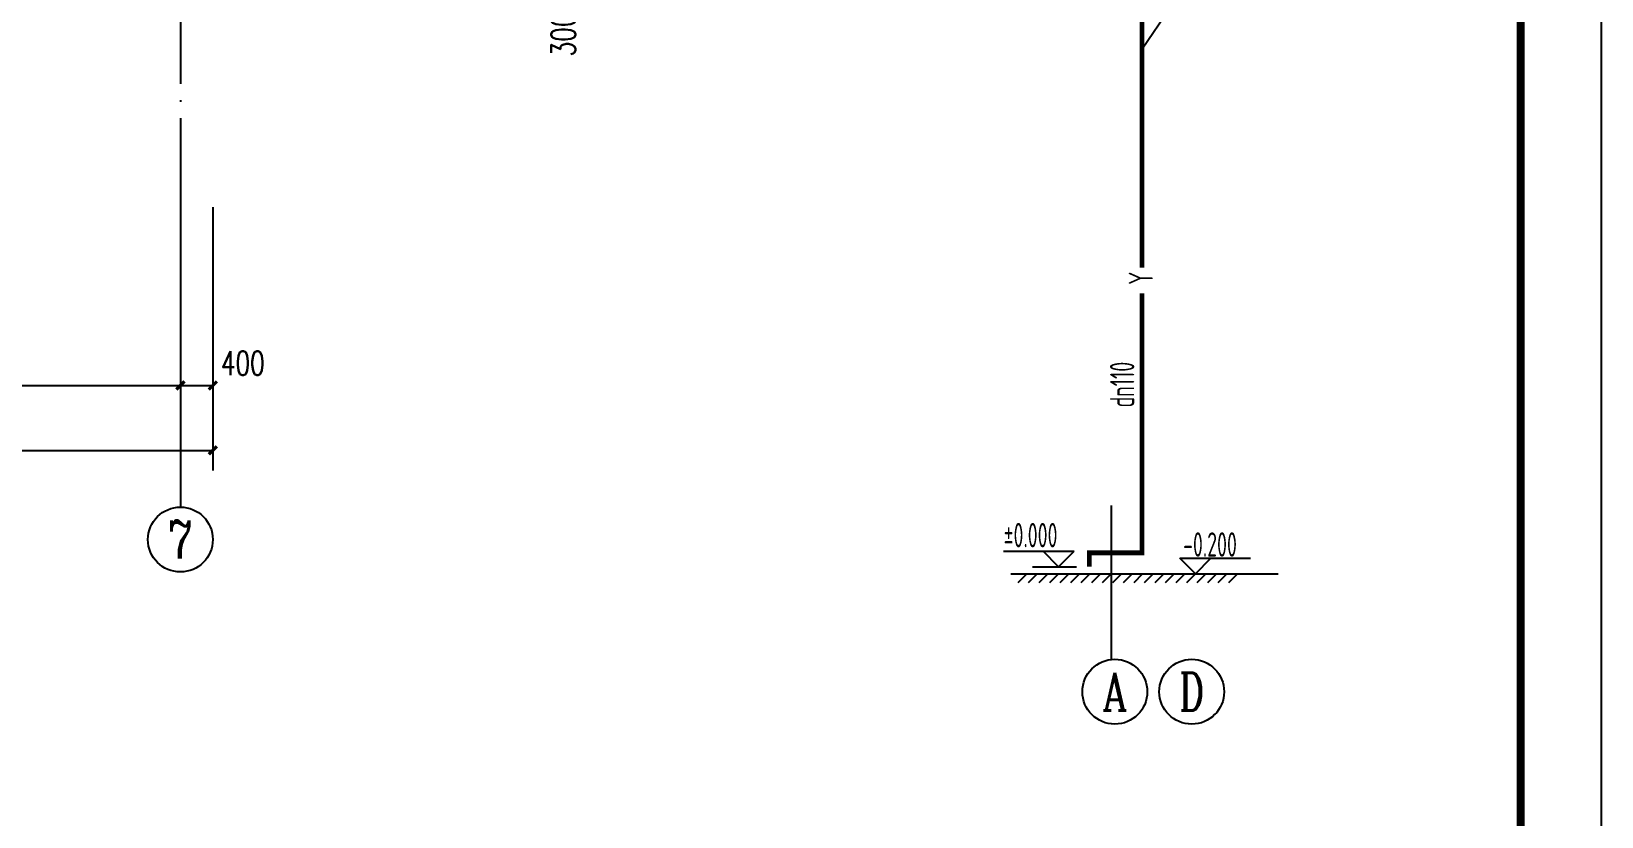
# Model space of a CAD drawing. Extents: x 4579863 to 4663963, y -547270 to -273670.
# Drawn here: x 4644585 to 4663963, y -537024 to -527338 of the extents above; entities that cross this region are included whole.
import ezdxf
from ezdxf.enums import TextEntityAlignment as Align

# ---------------------------------------------------------------- set-up
doc = ezdxf.new("R2010")
doc.units = 0
doc.header["$LTSCALE"] = 1000
doc.header["$MEASUREMENT"] = 0
doc.linetypes.add('DOTE', pattern=[2.42, 2, -0.2, 0.02, -0.2])
doc.layers.get('0').update_dxf_attribs({"linetype": 'CONTINUOUS'})
doc.layers.get('Defpoints').update_dxf_attribs({"linetype": 'CONTINUOUS'})
for name, color, linetype in [('AXIS', 3, 'CONTINUOUS'), ('AXIS_TEXT', 7, 'CONTINUOUS'), ('DOTE', 252, 'CONTINUOUS'), ('PUB_TEXT', 7, 'CONTINUOUS'), ('PUB_TITLE', 4, 'CONTINUOUS'), ('TWT_ELEV', 3, 'CONTINUOUS'), ('尺寸标注', 74, 'CONTINUOUS'), ('说明文本', 54, 'CONTINUOUS')]:
    doc.layers.add(name, color=color, linetype=linetype)
doc.styles.add('_TCH_AXIS', font='COMPLEX', dxfattribs={"bigfont": 'GBCBIG'})
doc.styles.add('_TCH_DIM_T3', font='SIMPLEX', dxfattribs={"width": 0.705882, "bigfont": 'GBCBIG'})
doc.styles.add('COMPLEX', font='COMPLEX')
doc.styles.add('样式 1', font='sceie.shx', dxfattribs={"width": 0.7, "bigfont": 'sceic.shx'})
doc.dimstyles.new('_TCH_ARCH&&100', dxfattribs={"dimtxt": 297.5, "dimasz": 100, "dimexe": 250, "dimexo": 300, "dimgap": 126.25, "dimtad": 1, "dimdec": 0, "dimzin": 0, "dimdsep": 46, "dimtxsty": '_TCH_DIM_T3', "dimblk": 'ARCHTICK', "dimcen": 0.09, "dimclrt": 7, "dimazin": 2, "dimtfac": 1, "dimtdec": 0, "dimtix": 1, "dimtmove": 2, "dimatfit": 3, "dimfxl": 0, "dimtolj": 1, "dimtzin": 0, "dimarcsym": 0})

# ---------------------------------------------------------------- blocks, each defined once
blk = doc.blocks.new('_ArchTick')
at = {"color": 0, "linetype": 'ByBlock', "const_width": 0.4}
blk.add_lwpolyline([(-0.5, -0.5), (0.5, 0.5)], dxfattribs=at)
blk = doc.blocks.new('*D390')
at = {"layer": 'AXIS', "color": 0, "lineweight": -2}
for p, q in [((4649224, -526706), (4651674, -526706)), ((4651424, -527006), (4651424, -526706)), ((4649224, -527006), (4651674, -527006))]:
    blk.add_line(p, q, dxfattribs=at)
at = {"layer": 'Defpoints', "color": 0}
for p in [(4648924, -526706), (4651424, -526706), (4648924, -527006)]:
    blk.add_point(p, dxfattribs=at)
at = {"layer": 'AXIS', "color": 0, "lineweight": -2, "xscale": 100, "yscale": 100, "zscale": 100}
for p, rotation in [((4651424, -526706), 90), ((4651424, -527006), 270)]:
    blk.add_blockref('_ArchTick', p, dxfattribs=dict(at, rotation=rotation))
at = {"layer": 'AXIS', "color": 7, "insert": (4651149, -527376), "char_height": 297.5, "attachment_point": 5, "rotation": 90, "style": '_TCH_DIM_T3'}
blk.add_mtext('\\A1;300', dxfattribs=at)
blk = doc.blocks.new('*D411')
at = {"layer": 'AXIS', "color": 0, "lineweight": -2}
for p, q in [((4638424, -529506), (4638424, -531956)), ((4646424, -529506), (4646424, -531956)), ((4638424, -531706), (4646424, -531706))]:
    blk.add_line(p, q, dxfattribs=at)
at = {"layer": 'Defpoints', "color": 0}
for p in [(4638424, -529206), (4646424, -529206), (4646424, -531706)]:
    blk.add_point(p, dxfattribs=at)
at = {"layer": 'AXIS', "color": 0, "lineweight": -2, "xscale": 100, "yscale": 100, "zscale": 100, "rotation": 180}
blk.add_blockref('_ArchTick', (4638424, -531706), dxfattribs=at)
at = {"layer": 'AXIS', "color": 0, "lineweight": -2, "xscale": 100, "yscale": 100, "zscale": 100}
blk.add_blockref('_ArchTick', (4646424, -531706), dxfattribs=at)
at = {"layer": 'AXIS', "color": 7, "insert": (4642424, -531431), "char_height": 297.5, "attachment_point": 5, "style": '_TCH_DIM_T3'}
blk.add_mtext('\\A1;8000', dxfattribs=at)
blk = doc.blocks.new('*D412')
at = {"layer": 'AXIS', "color": 0, "lineweight": -2}
for p, q in [((4646424, -529506), (4646424, -531956)), ((4646824, -529506), (4646824, -531956)), ((4646424, -531706), (4646824, -531706))]:
    blk.add_line(p, q, dxfattribs=at)
at = {"layer": 'Defpoints', "color": 0}
for p in [(4646424, -529206), (4646824, -529206), (4646824, -531706)]:
    blk.add_point(p, dxfattribs=at)
at = {"layer": 'AXIS', "color": 0, "lineweight": -2, "xscale": 100, "yscale": 100, "zscale": 100, "rotation": 180}
blk.add_blockref('_ArchTick', (4646424, -531706), dxfattribs=at)
at = {"layer": 'AXIS', "color": 0, "lineweight": -2, "xscale": 100, "yscale": 100, "zscale": 100}
blk.add_blockref('_ArchTick', (4646824, -531706), dxfattribs=at)
at = {"layer": 'AXIS', "color": 7, "insert": (4647194, -531431), "char_height": 297.5, "attachment_point": 5, "style": '_TCH_DIM_T3'}
blk.add_mtext('\\A1;400', dxfattribs=at)
blk = doc.blocks.new('*D413')
at = {"layer": 'AXIS', "color": 0, "lineweight": -2}
for p, q in [((4598024, -529506), (4598024, -532756)), ((4646824, -529506), (4646824, -532756)), ((4598024, -532506), (4646824, -532506))]:
    blk.add_line(p, q, dxfattribs=at)
at = {"layer": 'Defpoints', "color": 0}
for p in [(4598024, -529206), (4646824, -529206), (4646824, -532506)]:
    blk.add_point(p, dxfattribs=at)
at = {"layer": 'AXIS', "color": 0, "lineweight": -2, "xscale": 100, "yscale": 100, "zscale": 100, "rotation": 180}
blk.add_blockref('_ArchTick', (4598024, -532506), dxfattribs=at)
at = {"layer": 'AXIS', "color": 0, "lineweight": -2, "xscale": 100, "yscale": 100, "zscale": 100}
blk.add_blockref('_ArchTick', (4646824, -532506), dxfattribs=at)
at = {"layer": 'AXIS', "color": 7, "insert": (4622424, -532231), "char_height": 297.5, "attachment_point": 5, "style": '_TCH_DIM_T3'}
blk.add_mtext('\\A1;48800', dxfattribs=at)
blk = doc.blocks.new('_AXISO')
blk.add_circle((0, 0), 0.5)
at = {"layer": 'AXIS_TEXT', "style": 'COMPLEX', "width": 1.041667}
blk.add_attdef('A', text='', height=0.56, dxfattribs=at).set_placement((-0.25, -0.28), (0.25, -0.28), align=Align.FIT)

msp = doc.modelspace()

# ---------------------------------------------------------------- linework, layer by layer
at = {"color": 0}
msp.add_line((4657915.4, -535085.7), (4657915.4, -533185.8), dxfattribs=at)
at = {"color": 4, "const_width": 60}
msp.add_lwpolyline([(4658291.4, -530571.1), (4658291.4, -533769.5), (4657641.6, -533769.5), (4657641.6, -533941.1)], dxfattribs=at)
at = {"layer": 'AXIS', "color": 0}
msp.add_line((4646423.7, -529206.4), (4646423.7, -533206.4), dxfattribs=at)
at = {"layer": 'DOTE', "linetype": 'DOTE'}
msp.add_line((4646423.7, -504206.4), (4646423.7, -529206.4), dxfattribs=at)
at = {"layer": 'PUB_TEXT', "color": 4}
for p, q in [((4658291.4, -527554.6), (4658635.6, -527049.7)), ((4656670.3, -534029.8), (4659972.3, -534029.8)), ((4656868.6, -534029.8), (4656757.8, -534140.6)), ((4656998.6, -534029.8), (4656887.8, -534140.6)), ((4657128.7, -534029.8), (4657017.9, -534140.6)), ((4657258.7, -534029.8), (4657147.9, -534140.6)), ((4657388.7, -534029.8), (4657277.9, -534140.6)), ((4657518.8, -534029.8), (4657407.9, -534140.6)), ((4657648.8, -534029.8), (4657538, -534140.6)), ((4657778.8, -534029.8), (4657668, -534140.6)), ((4657908.8, -534029.8), (4657798, -534140.6)), ((4658038.9, -534029.8), (4657928.1, -534140.6)), ((4658168.9, -534029.8), (4658058.1, -534140.6)), ((4658298.9, -534029.8), (4658188.1, -534140.6)), ((4658429, -534029.8), (4658318.2, -534140.6)), ((4658559, -534029.8), (4658448.2, -534140.6)), ((4658689, -534029.8), (4658578.2, -534140.6)), ((4658819.1, -534029.8), (4658708.3, -534140.6)), ((4658949.1, -534029.8), (4658838.3, -534140.6)), ((4659079.1, -534029.8), (4658968.3, -534140.6)), ((4659209.2, -534029.8), (4659098.4, -534140.6)), ((4659339.2, -534029.8), (4659228.4, -534140.6)), ((4659469.2, -534029.8), (4659358.4, -534140.6))]:
    msp.add_line(p, q, dxfattribs=at)
at = {"layer": 'PUB_TITLE', "color": 4}
msp.add_lwpolyline([(4579862.8, -547270.1), (4663962.8, -547270.1), (4663962.8, -487870.1), (4579862.8, -487870.1)], close=True, dxfattribs=at)
at = {"layer": 'PUB_TITLE', "color": 4, "const_width": 100}
msp.add_lwpolyline([(4582362.8, -546270.1), (4662962.8, -546270.1), (4662962.8, -488870.1), (4582362.8, -488870.1)], close=True, dxfattribs=at)
at = {"layer": 'TWT_ELEV', "color": 4}
for p, q in [((4656583.4, -533749.1), (4657454, -533749.1)), ((4657262, -533941.1), (4657070, -533749.1)), ((4657262, -533941.1), (4657454, -533749.1)), ((4658758.3, -533837.8), (4659628.9, -533837.8)), ((4658950.3, -534029.8), (4658758.3, -533837.8)), ((4658950.3, -534029.8), (4659142.3, -533837.8)), ((4656938.3, -533941.1), (4657484.4, -533941.1))]:
    msp.add_line(p, q, dxfattribs=at)
at = {"layer": '尺寸标注', "color": 4}
for p, q in [((4656682.9, -534029.8), (4656962.6, -534029.8)), ((4656947, -534029.8), (4657226.6, -534029.8))]:
    msp.add_line(p, q, dxfattribs=at)
at = {"layer": '说明文本', "color": 4, "const_width": 60}
msp.add_lwpolyline([(4658291.4, -525778.2), (4658291.4, -530252.7)], dxfattribs=at)

# ---------------------------------------------------------------- block references
at = {"layer": 'AXIS', "color": 0}
ref = msp.add_blockref('_AXISO', (4646423.7, -533606.4), dxfattribs=dict(at, xscale=800, yscale=800, zscale=800))
ref.add_attrib('A', '7', dxfattribs={"layer": 'AXIS_TEXT', "color": 0, "height": 465.9, "style": '_TCH_AXIS'}).set_placement((4646268.3, -533839.3), (4646579, -533839.3), align=Align.FIT)
ref = msp.add_blockref('_AXISO', (4657955.4, -535483.7), dxfattribs=dict(at, xscale=800, yscale=800, zscale=800))
ref.add_attrib('A', 'A', dxfattribs={"layer": 'AXIS_TEXT', "color": 0, "height": 465.9, "style": '_TCH_AXIS', "width": 0.777778}).set_placement((4657800.1, -535716.6), (4658110.8, -535716.6), align=Align.FIT)
ref = msp.add_blockref('_AXISO', (4658904.7, -535483.7), dxfattribs=dict(at, xscale=800, yscale=800, zscale=800))
ref.add_attrib('A', 'D', dxfattribs={"layer": 'AXIS_TEXT', "color": 0, "height": 465.9, "style": '_TCH_AXIS', "width": 0.823529}).set_placement((4658749.4, -535716.6), (4659060, -535716.6), align=Align.FIT)

# ---------------------------------------------------------------- texts
at = {"layer": 'TWT_ELEV', "color": 4, "style": '样式 1', "width": 0.7}
for s, p in [('Y', (4658426.7, -530463.2)), ('dn110', (4658196.1, -531976.4))]:
    msp.add_text(s, height=300, rotation=90, dxfattribs=at).set_placement(p)
for s, p in [('%%P0.000', (4656583.3, -533702.1)), ('-0.200', (4658797.6, -533817.1))]:
    msp.add_text(s, height=300, dxfattribs=at).set_placement(p)

# ---------------------------------------------------------------- dimensions: what is measured, and where the dimension line sits
at = {"layer": 'AXIS', "color": 0}
for base, p1, p2, angle, picture, middle in [((4651423.7, -526706.4), (4648923.7, -527006.4), (4648923.7, -526706.4), 90, '*D390', (4651148.7, -527376.4)), ((4646823.7, -531706.4), (4646423.7, -529206.4), (4646823.7, -529206.4), 360, '*D412', (4647193.7, -531431.4))]:
    dim = msp.add_linear_dim(base=base, p1=p1, p2=p2, angle=angle, dimstyle='_TCH_ARCH&&100', dxfattribs=at)
    dim.commit()
    dim.dimension.update_dxf_attribs({"geometry": picture, "text_midpoint": middle, "dimtype": 161})
for p1, p2, distance, picture, middle in [((4598023.7, -529206.4), (4646823.7, -529206.4), -3300, '*D413', (4622423.7, -532231.4)), ((4638423.7, -529206.4), (4646423.7, -529206.4), -2500, '*D411', (4642423.7, -531431.4))]:
    dim = msp.add_aligned_dim(p1=p1, p2=p2, distance=distance, dimstyle='_TCH_ARCH&&100', dxfattribs=at)
    dim.commit()
    dim.dimension.update_dxf_attribs({"geometry": picture, "text_midpoint": middle})

doc.saveas('drawing.dxf')
